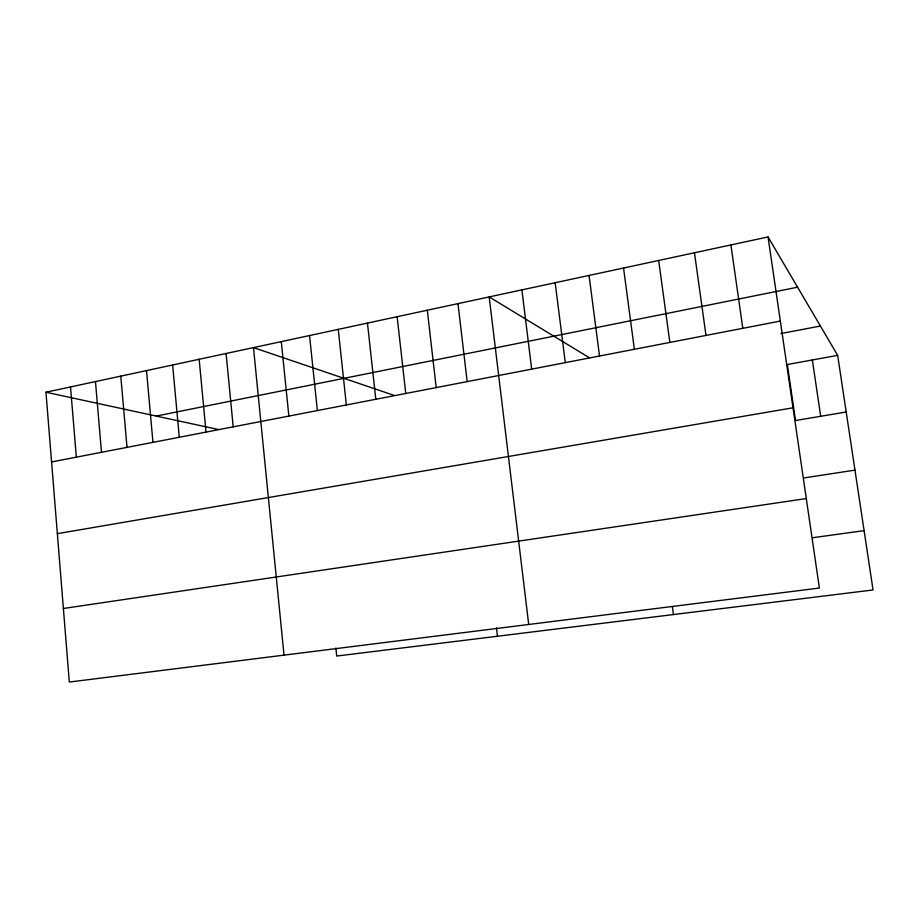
<?xml version="1.0" encoding="UTF-8"?>
<svg xmlns="http://www.w3.org/2000/svg" width="919" height="919" viewBox="0 0 919 919"><rect width="100%" height="100%" fill="white"/><g stroke="black" fill="none" stroke-linecap="round" stroke-linejoin="round"><path stroke-width="1.38" d="M768.043 236.953L819.38 588.045L69.316 682.047L45.95 392.229L768.043 236.953L837.657 355.354L873.05 589.964L336.722 656.051L335.894 648.044M156.23 416.066L797.577 287.199M51.567 461.958L780.334 321.064M780.966 333.54L820.426 326.038M837.657 355.354L787.33 364.521L795.521 420.511L846.204 411.999M57.357 533.663L793.017 407.795M803.93 477.937L854.969 470.126M63.388 608.493L806.296 498.557M812.672 537.718L864.101 530.631M45.95 392.229L217.987 429.426M394.056 395.365L253.472 347.6L284.017 655.144M589.136 357.629L489.184 296.917L528.712 624.472M812.339 359.961L820.701 416.284M730.904 244.936L742.816 328.324M694.465 252.771L705.999 335.446M658.682 260.468L669.848 342.431M672.34 606.448L673.42 614.558M623.553 268.015L634.363 349.289M589.056 275.436L599.521 356.032M555.168 282.719L565.3 362.637M521.889 289.887L531.687 369.139M496.478 627.884L497.466 636.247M457.984 303.626L467.174 381.615M427.301 310.22L436.203 387.6M397.134 316.71L405.761 393.493M367.462 323.086L375.814 399.283M338.261 329.37L346.348 404.969M309.542 335.538L317.377 410.575M281.283 341.615L288.865 416.089M226.097 353.482L233.208 426.853M199.159 359.283L206.028 432.102M172.634 364.981L179.285 437.272M146.512 370.598L152.945 442.361M120.791 376.135L127.017 447.381M95.473 381.58L101.492 452.309M70.522 386.945L76.346 457.168"/></g></svg>
